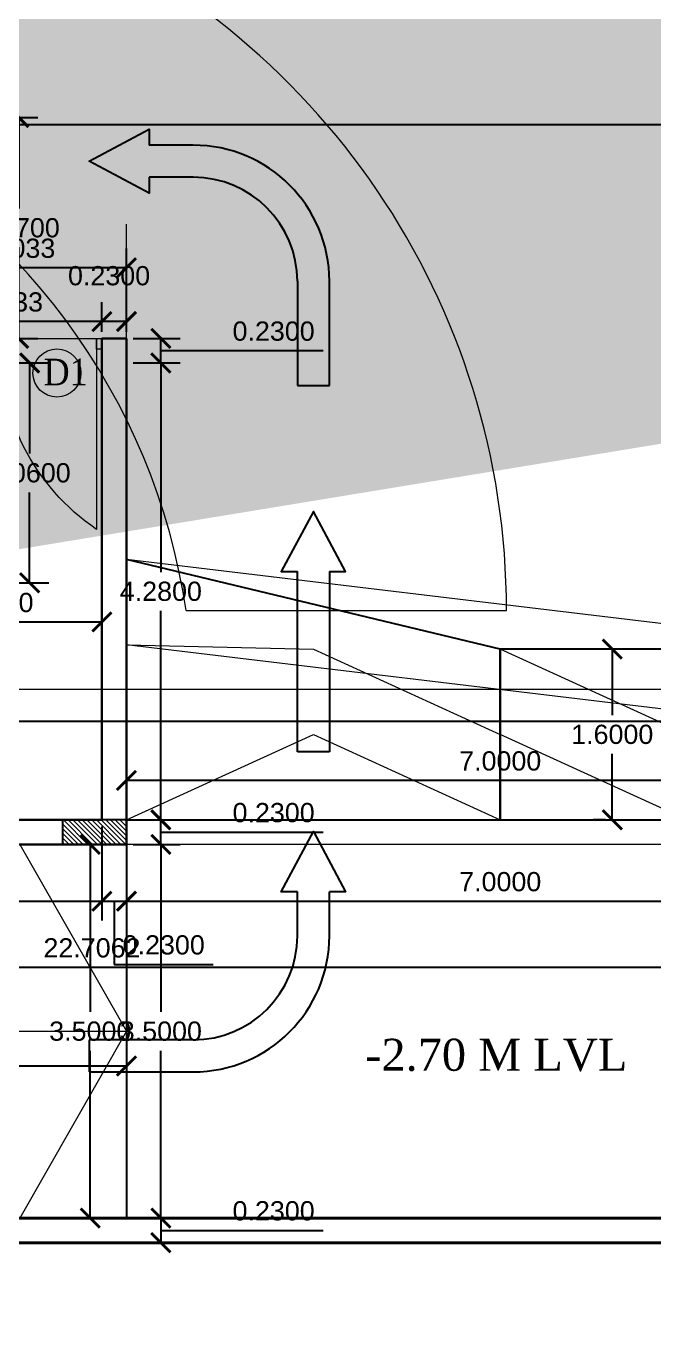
# Model space of a CAD drawing. Header units: metres. Extents: x -1560916 to -1560612, y 43591 to 43809.
# Drawn here: x -1560839.63 to -1560833.75, y 43687.16 to 43699.48 of the extents above; entities that cross this region are included whole.
import ezdxf

# ---------------------------------------------------------------- set-up
doc = ezdxf.new("R2010")
doc.units = ezdxf.units.M
doc.header["$LTSCALE"] = 750
doc.header["$MEASUREMENT"] = 0
doc.header["$PDMODE"] = 35
doc.header["$PDSIZE"] = 50
doc.linetypes.add('HIDDEN', pattern=[0.375, 0.25, -0.125])
doc.linetypes.add('PHANTOM2', pattern=[1.25, 0.625, -0.125, 0.125, -0.125, 0.125, -0.125])
doc.layers.get('0').update_dxf_attribs({"lineweight": 5})
doc.layers.get('Defpoints').update_dxf_attribs({"lineweight": 0})
for name, color, linetype, lineweight in [('AR_DIM WRK', 3, 'Continuous', 13), ('AR_DOOR', 32, 'Continuous', 9), ('AR_DRIVE WAY', 173, 'Continuous', 9), ('AR_WALL', 7, 'Continuous', 40), ('column', 242, 'Continuous', 25), ('ED', 30, 'Continuous', 0), ('HAT', 8, 'Continuous', 5), ('ramp', 32, 'Continuous', 13), ('TEXT', 2, 'Continuous', 20), ('wall', 7, 'Continuous', 30), ('WIN', 12, 'Continuous', 18)]:
    doc.layers.add(name, color=color, linetype=linetype, lineweight=lineweight)
for name, color, linetype in [('BLK_1_FLR_-1_EXIT_WIDTH_DOOR', 2, 'Continuous'), ('BLK_1_FLR_-1_EXIT_WIDTH_STAIR', 1, 'Continuous'), ('DRIVEWAY', 6, 'Continuous'), ('norms', 4, 'Continuous')]:
    doc.layers.add(name, color=color, linetype=linetype)
doc.styles.add('RS', font='times.ttf', dxfattribs={"width": 0.75})
doc.styles.add('RS1', font='romans.shx', dxfattribs={"width": 0.75})
doc.styles.get("Standard").update_dxf_attribs({"font": 'arial.ttf'})
doc.styles.add('style4', font='BOOKOS.TTF', dxfattribs={"height": 300})
doc.dimstyles.new('DIM-100', dxfattribs={"dimtxt": 200, "dimasz": 100, "dimexe": 25, "dimexo": 25, "dimgap": 35, "dimtad": 1, "dimdec": 0, "dimrnd": 5, "dimzin": 0, "dimdsep": 46, "dimtxsty": 'RS1', "dimblk": 'ARCHTICK', "dimcen": 100, "dimdle": 25, "dimclrd": 8, "dimclre": 8, "dimclrt": 4, "dimadec": 0, "dimazin": 0, "dimtfac": 0.5, "dimtdec": 0, "dimtmove": 1, "dimatfit": 0, "dimfxl": 75, "dimfrac": 1, "dimtolj": 1, "dimtzin": 0, "dimarcsym": 2})
doc.dimstyles.get("Standard").update_dxf_attribs({"dimtxt": 0.18, "dimasz": 0.18, "dimexe": 0.18, "dimexo": 0.0625, "dimgap": 0.09, "dimtad": 1, "dimtih": 1, "dimtoh": 1, "dimdec": 4, "dimzin": 0, "dimdsep": 46, "dimtxsty": 'Standard', "dimblk": 'ARCHTICK', "dimcen": 0.09, "dimadec": 0, "dimazin": 0, "dimtfac": 1, "dimtdec": 4, "dimtofl": 0, "dimtmove": 0, "dimatfit": 3, "dimldrblk": 'ARCHTICK', "dimfxl": 1, "dimtolj": 1, "dimtzin": 0, "dimarcsym": 0})

# ---------------------------------------------------------------- blocks, each defined once
blk = doc.blocks.new('A$C12252290')
at = {"layer": 'HAT'}
h = blk.add_hatch(dxfattribs=at)
h.set_pattern_fill('ANSI31', color=256, scale=250, style=0)
h.set_pattern_definition([(45, (1221235.583, -140132.935), (-22.0970869, 22.0970869), [])])
h.paths.add_polyline_path([(-230, -600), (0, -600), (0, 0), (-230, 0)])
at = {"layer": 'column'}
blk.add_lwpolyline([(-230, -600), (0, -600), (0, 0), (-230, 0)], close=True, dxfattribs=at)
blk = doc.blocks.new('*U29')
for p, q in [((-200, 0), (-200, 2249)), ((200, 2249), (200, 0)), ((200, 0), (-200, 0))]:
    blk.add_line(p, q)
blk.add_lwpolyline([(200, 2249), (400, 2249), (0, 3000), (-400, 2249), (-200, 2249)])
blk = doc.blocks.new('*U28')
for p, q in [((2600, 1500), (2600, 2049)), ((3000, 1500), (3000, 2049)), ((1300, 200), (0, 200)), ((0, 200), (0, -200)), ((0, -200), (1300, -200))]:
    blk.add_line(p, q)
blk.add_lwpolyline([(2600, 2049), (2400, 2049), (2800, 2800), (3200, 2049), (3000, 2049)])
for radius in [1300, 1700]:
    blk.add_arc((1300, 1500), radius, 270, 0)
blk = doc.blocks.new('*U56')
for p, q in [((-1500, 3000), (-2049, 3000)), ((-1500, 2600), (-2049, 2600)), ((-200, 1300), (-200, 0)), ((200, 0), (200, 1300)), ((-200, 0), (200, 0))]:
    blk.add_line(p, q)
blk.add_lwpolyline([(-2049, 2600), (-2049, 2400), (-2800, 2800), (-2049, 3200), (-2049, 3000)])
for radius in [1700, 1300]:
    blk.add_arc((-1500, 1300), radius, 360, 90)
blk = doc.blocks.new('_ArchTick')
at = {"color": 0, "linetype": 'ByBlock', "const_width": 0.15}
blk.add_lwpolyline([(-0.5, -0.5), (0.5, 0.5)], dxfattribs=at)
blk = doc.blocks.new('*D100')
at = {"layer": 'Defpoints', "color": 0, "transparency": 16777216}
for p in [(-1560846.347, 43692.043), (-1560838.921, 43692.043), (-1560838.921, 43691.281)]:
    blk.add_point(p, dxfattribs=at)
at = {"layer": 'ED', "color": 0, "lineweight": -2, "transparency": 16777216}
for p, q in [((-1560846.347, 43691.98), (-1560846.347, 43691.101)), ((-1560838.921, 43691.98), (-1560838.921, 43691.101)), ((-1560846.347, 43691.281), (-1560838.921, 43691.281))]:
    blk.add_line(p, q, dxfattribs=at)
at = {"layer": 'ED', "color": 0, "lineweight": -2, "transparency": 16777216, "xscale": 0.18, "yscale": 0.18, "zscale": 0.18, "rotation": 180}
blk.add_blockref('_ArchTick', (-1560846.347, 43691.281), dxfattribs=at)
at = {"layer": 'ED', "color": 0, "lineweight": -2, "transparency": 16777216, "xscale": 0.18, "yscale": 0.18, "zscale": 0.18}
blk.add_blockref('_ArchTick', (-1560838.921, 43691.281), dxfattribs=at)
at = {"layer": 'ED', "color": 0, "transparency": 16777216, "insert": (-1560842.634, 43691.463), "char_height": 0.18, "attachment_point": 5}
blk.add_mtext('\\A1;7.4267', dxfattribs=at)
blk = doc.blocks.new('*D101')
at = {"layer": 'Defpoints', "color": 0, "transparency": 16777216}
for p in [(-1560838.921, 43692.043), (-1560838.691, 43691.813), (-1560838.691, 43691.281)]:
    blk.add_point(p, dxfattribs=at)
at = {"layer": 'ED', "color": 0, "lineweight": -2, "transparency": 16777216}
for p, q in [((-1560838.921, 43691.98), (-1560838.921, 43691.101)), ((-1560838.691, 43691.75), (-1560838.691, 43691.101)), ((-1560838.921, 43691.281), (-1560838.691, 43691.281)), ((-1560838.806, 43691.281), (-1560838.806, 43690.689)), ((-1560838.806, 43690.689), (-1560837.879, 43690.689))]:
    blk.add_line(p, q, dxfattribs=at)
at = {"layer": 'ED', "color": 0, "lineweight": -2, "transparency": 16777216, "xscale": 0.18, "yscale": 0.18, "zscale": 0.18, "rotation": 180}
blk.add_blockref('_ArchTick', (-1560838.921, 43691.281), dxfattribs=at)
at = {"layer": 'ED', "color": 0, "lineweight": -2, "transparency": 16777216, "xscale": 0.18, "yscale": 0.18, "zscale": 0.18}
blk.add_blockref('_ArchTick', (-1560838.691, 43691.281), dxfattribs=at)
at = {"layer": 'ED', "color": 0, "transparency": 16777216, "insert": (-1560838.342, 43690.871), "char_height": 0.18, "attachment_point": 5}
blk.add_mtext('\\A1;0.2300', dxfattribs=at)
blk = doc.blocks.new('*D102')
at = {"layer": 'Defpoints', "color": 0, "transparency": 16777216}
for p in [(-1560838.691, 43691.813), (-1560831.691, 43691.813), (-1560831.691, 43691.281)]:
    blk.add_point(p, dxfattribs=at)
at = {"layer": 'ED', "color": 0, "lineweight": -2, "transparency": 16777216}
for p, q in [((-1560838.691, 43691.75), (-1560838.691, 43691.101)), ((-1560831.691, 43691.75), (-1560831.691, 43691.101)), ((-1560838.691, 43691.281), (-1560831.691, 43691.281))]:
    blk.add_line(p, q, dxfattribs=at)
at = {"layer": 'ED', "color": 0, "lineweight": -2, "transparency": 16777216, "xscale": 0.18, "yscale": 0.18, "zscale": 0.18, "rotation": 180}
blk.add_blockref('_ArchTick', (-1560838.691, 43691.281), dxfattribs=at)
at = {"layer": 'ED', "color": 0, "lineweight": -2, "transparency": 16777216, "xscale": 0.18, "yscale": 0.18, "zscale": 0.18}
blk.add_blockref('_ArchTick', (-1560831.691, 43691.281), dxfattribs=at)
at = {"layer": 'ED', "color": 0, "transparency": 16777216, "insert": (-1560835.191, 43691.463), "char_height": 0.18, "attachment_point": 5}
blk.add_mtext('\\A1;7.0000', dxfattribs=at)
blk = doc.blocks.new('*D105')
at = {"layer": 'Defpoints', "color": 0, "transparency": 16777216}
for p in [(-1560850.367, 43695.813), (-1560827.661, 43695.813), (-1560850.367, 43690.661)]:
    blk.add_point(p, dxfattribs=at)
at = {"layer": 'ED', "color": 0, "lineweight": -2, "transparency": 16777216}
for p, q in [((-1560850.367, 43695.75), (-1560850.367, 43690.481)), ((-1560827.661, 43695.75), (-1560827.661, 43690.481)), ((-1560827.661, 43690.661), (-1560850.367, 43690.661))]:
    blk.add_line(p, q, dxfattribs=at)
at = {"layer": 'ED', "color": 0, "lineweight": -2, "transparency": 16777216, "xscale": 0.18, "yscale": 0.18, "zscale": 0.18, "rotation": 180}
blk.add_blockref('_ArchTick', (-1560850.367, 43690.661), dxfattribs=at)
at = {"layer": 'ED', "color": 0, "lineweight": -2, "transparency": 16777216, "xscale": 0.18, "yscale": 0.18, "zscale": 0.18}
blk.add_blockref('_ArchTick', (-1560827.661, 43690.661), dxfattribs=at)
at = {"layer": 'ED', "color": 0, "transparency": 16777216, "insert": (-1560839.014, 43690.843), "char_height": 0.18, "attachment_point": 5}
blk.add_mtext('\\A1;22.7062', dxfattribs=at)
blk = doc.blocks.new('*D106')
at = {"layer": 'Defpoints', "color": 0, "transparency": 16777216}
for p in [(-1560846.367, 43690.063), (-1560838.691, 43690.063), (-1560838.691, 43689.738)]:
    blk.add_point(p, dxfattribs=at)
at = {"layer": 'ED', "color": 0, "lineweight": -2, "transparency": 16777216}
for p, q in [((-1560846.367, 43690), (-1560846.367, 43689.558)), ((-1560838.691, 43690), (-1560838.691, 43689.558)), ((-1560846.367, 43689.738), (-1560838.691, 43689.738))]:
    blk.add_line(p, q, dxfattribs=at)
at = {"layer": 'ED', "color": 0, "lineweight": -2, "transparency": 16777216, "xscale": 0.18, "yscale": 0.18, "zscale": 0.18, "rotation": 180}
blk.add_blockref('_ArchTick', (-1560846.367, 43689.738), dxfattribs=at)
at = {"layer": 'ED', "color": 0, "lineweight": -2, "transparency": 16777216, "xscale": 0.18, "yscale": 0.18, "zscale": 0.18}
blk.add_blockref('_ArchTick', (-1560838.691, 43689.738), dxfattribs=at)
at = {"layer": 'ED', "color": 0, "transparency": 16777216, "insert": (-1560842.529, 43689.92), "char_height": 0.18, "attachment_point": 5}
blk.add_mtext('\\A1;7.6767', dxfattribs=at)
blk = doc.blocks.new('*D115')
at = {"layer": 'Defpoints', "color": 0, "transparency": 16777216}
for p in [(-1560838.691, 43692.043), (-1560838.369, 43692.043), (-1560838.691, 43691.813)]:
    blk.add_point(p, dxfattribs=at)
at = {"layer": 'ED', "color": 0, "lineweight": -2, "transparency": 16777216}
for p, q in [((-1560838.628, 43692.043), (-1560838.189, 43692.043)), ((-1560838.369, 43691.813), (-1560838.369, 43692.043)), ((-1560838.369, 43691.928), (-1560837.777, 43691.928)), ((-1560837.777, 43691.928), (-1560836.85, 43691.928)), ((-1560838.628, 43691.813), (-1560838.189, 43691.813))]:
    blk.add_line(p, q, dxfattribs=at)
at = {"layer": 'ED', "color": 0, "lineweight": -2, "transparency": 16777216, "xscale": 0.18, "yscale": 0.18, "zscale": 0.18}
for p, rotation in [((-1560838.369, 43692.043), 90), ((-1560838.369, 43691.813), 270)]:
    blk.add_blockref('_ArchTick', p, dxfattribs=dict(at, rotation=rotation))
at = {"layer": 'ED', "color": 0, "transparency": 16777216, "insert": (-1560837.313, 43692.11), "char_height": 0.18, "attachment_point": 5}
blk.add_mtext('\\A1;0.2300', dxfattribs=at)
blk = doc.blocks.new('*D116')
at = {"layer": 'Defpoints', "color": 0, "transparency": 16777216}
for p in [(-1560838.691, 43696.323), (-1560838.369, 43696.323), (-1560838.691, 43692.043)]:
    blk.add_point(p, dxfattribs=at)
at = {"layer": 'ED', "color": 0, "lineweight": -2, "transparency": 16777216}
for p, q in [((-1560838.628, 43696.323), (-1560838.189, 43696.323)), ((-1560838.369, 43696.323), (-1560838.369, 43694.364)), ((-1560838.369, 43692.043), (-1560838.369, 43694.001)), ((-1560838.628, 43692.043), (-1560838.189, 43692.043))]:
    blk.add_line(p, q, dxfattribs=at)
at = {"layer": 'ED', "color": 0, "lineweight": -2, "transparency": 16777216, "xscale": 0.18, "yscale": 0.18, "zscale": 0.18}
for p, rotation in [((-1560838.369, 43696.323), 90), ((-1560838.369, 43692.043), 270)]:
    blk.add_blockref('_ArchTick', p, dxfattribs=dict(at, rotation=rotation))
at = {"layer": 'ED', "color": 0, "transparency": 16777216, "insert": (-1560838.369, 43694.183), "char_height": 0.18, "attachment_point": 5}
blk.add_mtext('\\A1;4.2800', dxfattribs=at)
blk = doc.blocks.new('*D117')
at = {"layer": 'Defpoints', "color": 0, "transparency": 16777216}
for p in [(-1560838.691, 43696.553), (-1560838.369, 43696.553), (-1560838.691, 43696.323)]:
    blk.add_point(p, dxfattribs=at)
at = {"layer": 'ED', "color": 0, "lineweight": -2, "transparency": 16777216}
for p, q in [((-1560838.628, 43696.553), (-1560838.189, 43696.553)), ((-1560838.369, 43696.323), (-1560838.369, 43696.553)), ((-1560838.369, 43696.438), (-1560837.777, 43696.438)), ((-1560837.777, 43696.438), (-1560836.85, 43696.438)), ((-1560838.628, 43696.323), (-1560838.189, 43696.323))]:
    blk.add_line(p, q, dxfattribs=at)
at = {"layer": 'ED', "color": 0, "lineweight": -2, "transparency": 16777216, "xscale": 0.18, "yscale": 0.18, "zscale": 0.18}
for p, rotation in [((-1560838.369, 43696.553), 90), ((-1560838.369, 43696.323), 270)]:
    blk.add_blockref('_ArchTick', p, dxfattribs=dict(at, rotation=rotation))
at = {"layer": 'ED', "color": 0, "transparency": 16777216, "insert": (-1560837.313, 43696.62), "char_height": 0.18, "attachment_point": 5}
blk.add_mtext('\\A1;0.2300', dxfattribs=at)
blk = doc.blocks.new('*D118')
at = {"layer": 'Defpoints', "color": 0, "transparency": 16777216}
for p in [(-1560838.921, 43696.711), (-1560838.921, 43696.553), (-1560838.691, 43696.553)]:
    blk.add_point(p, dxfattribs=at)
at = {"layer": 'ED', "color": 0, "lineweight": -2, "transparency": 16777216}
for p, q in [((-1560838.921, 43696.615), (-1560838.921, 43696.891)), ((-1560838.691, 43696.615), (-1560838.691, 43696.891)), ((-1560838.691, 43696.711), (-1560838.921, 43696.711))]:
    blk.add_line(p, q, dxfattribs=at)
at = {"layer": 'ED', "color": 0, "lineweight": -2, "transparency": 16777216, "xscale": 0.18, "yscale": 0.18, "zscale": 0.18, "rotation": 180}
blk.add_blockref('_ArchTick', (-1560838.921, 43696.711), dxfattribs=at)
at = {"layer": 'ED', "color": 0, "lineweight": -2, "transparency": 16777216, "xscale": 0.18, "yscale": 0.18, "zscale": 0.18}
blk.add_blockref('_ArchTick', (-1560838.691, 43696.711), dxfattribs=at)
at = {"layer": 'ED', "color": 0, "transparency": 16777216, "insert": (-1560838.854, 43697.139), "char_height": 0.18, "attachment_point": 5}
blk.add_mtext('\\A1;0.2300', dxfattribs=at)
blk = doc.blocks.new('*D119')
at = {"layer": 'Defpoints', "color": 0, "transparency": 16777216}
for p in [(-1560840.794, 43696.711), (-1560840.794, 43696.711), (-1560838.921, 43696.553)]:
    blk.add_point(p, dxfattribs=at)
at = {"layer": 'ED', "color": 0, "lineweight": -2, "transparency": 16777216}
for p, q in [((-1560840.794, 43696.774), (-1560840.794, 43696.891)), ((-1560838.921, 43696.615), (-1560838.921, 43696.891)), ((-1560838.921, 43696.711), (-1560840.794, 43696.711))]:
    blk.add_line(p, q, dxfattribs=at)
at = {"layer": 'ED', "color": 0, "lineweight": -2, "transparency": 16777216, "xscale": 0.18, "yscale": 0.18, "zscale": 0.18, "rotation": 180}
blk.add_blockref('_ArchTick', (-1560840.794, 43696.711), dxfattribs=at)
at = {"layer": 'ED', "color": 0, "lineweight": -2, "transparency": 16777216, "xscale": 0.18, "yscale": 0.18, "zscale": 0.18}
blk.add_blockref('_ArchTick', (-1560838.921, 43696.711), dxfattribs=at)
at = {"layer": 'ED', "color": 0, "transparency": 16777216, "insert": (-1560839.857, 43696.893), "char_height": 0.18, "attachment_point": 5}
blk.add_mtext('\\A1;1.8733', dxfattribs=at)
blk = doc.blocks.new('*D120')
at = {"layer": 'Defpoints', "color": 0, "transparency": 16777216}
for p in [(-1560840.794, 43697.214), (-1560840.794, 43696.553), (-1560838.691, 43696.553)]:
    blk.add_point(p, dxfattribs=at)
at = {"layer": 'ED', "color": 0, "lineweight": -2, "transparency": 16777216}
for p, q in [((-1560840.794, 43696.615), (-1560840.794, 43697.394)), ((-1560838.691, 43696.615), (-1560838.691, 43697.394)), ((-1560838.691, 43697.214), (-1560840.794, 43697.214))]:
    blk.add_line(p, q, dxfattribs=at)
at = {"layer": 'ED', "color": 0, "lineweight": -2, "transparency": 16777216, "xscale": 0.18, "yscale": 0.18, "zscale": 0.18, "rotation": 180}
blk.add_blockref('_ArchTick', (-1560840.794, 43697.214), dxfattribs=at)
at = {"layer": 'ED', "color": 0, "lineweight": -2, "transparency": 16777216, "xscale": 0.18, "yscale": 0.18, "zscale": 0.18}
blk.add_blockref('_ArchTick', (-1560838.691, 43697.214), dxfattribs=at)
at = {"layer": 'ED', "color": 0, "transparency": 16777216, "insert": (-1560839.742, 43697.396), "char_height": 0.18, "attachment_point": 5}
blk.add_mtext('\\A1;2.1033', dxfattribs=at)
blk = doc.blocks.new('*D121')
at = {"layer": 'Defpoints', "color": 0, "transparency": 16777216}
for p in [(-1560840.794, 43698.623), (-1560840.794, 43696.553), (-1560839.7, 43696.553)]:
    blk.add_point(p, dxfattribs=at)
at = {"layer": 'ED', "color": 0, "lineweight": -2, "transparency": 16777216}
for p, q in [((-1560840.732, 43698.623), (-1560839.52, 43698.623)), ((-1560839.7, 43698.623), (-1560839.7, 43697.769)), ((-1560839.7, 43696.553), (-1560839.7, 43697.406)), ((-1560840.732, 43696.553), (-1560839.52, 43696.553))]:
    blk.add_line(p, q, dxfattribs=at)
at = {"layer": 'ED', "color": 0, "lineweight": -2, "transparency": 16777216, "xscale": 0.18, "yscale": 0.18, "zscale": 0.18}
for p, rotation in [((-1560839.7, 43698.623), 90), ((-1560839.7, 43696.553), 270)]:
    blk.add_blockref('_ArchTick', p, dxfattribs=dict(at, rotation=rotation))
at = {"layer": 'ED', "color": 0, "transparency": 16777216, "insert": (-1560839.7, 43697.588), "char_height": 0.18, "attachment_point": 5}
blk.add_mtext('\\A1;2.0700', dxfattribs=at)
blk = doc.blocks.new('*D150')
at = {"layer": 'Defpoints', "color": 0, "transparency": 16777216}
for p in [(-1560840.894, 43696.323), (-1560839.598, 43696.323), (-1560840.894, 43694.263)]:
    blk.add_point(p, dxfattribs=at)
at = {"layer": 'ED', "color": 0, "lineweight": -2, "transparency": 16777216}
for p, q in [((-1560840.832, 43696.323), (-1560839.418, 43696.323)), ((-1560839.598, 43696.323), (-1560839.598, 43695.474)), ((-1560839.598, 43694.263), (-1560839.598, 43695.111)), ((-1560840.832, 43694.263), (-1560839.418, 43694.263))]:
    blk.add_line(p, q, dxfattribs=at)
at = {"layer": 'ED', "color": 0, "lineweight": -2, "transparency": 16777216, "xscale": 0.18, "yscale": 0.18, "zscale": 0.18}
for p, rotation in [((-1560839.598, 43696.323), 90), ((-1560839.598, 43694.263), 270)]:
    blk.add_blockref('_ArchTick', p, dxfattribs=dict(at, rotation=rotation))
at = {"layer": 'ED', "color": 0, "transparency": 16777216, "insert": (-1560839.598, 43695.293), "char_height": 0.18, "attachment_point": 5}
blk.add_mtext('\\A1;2.0600', dxfattribs=at)
blk = doc.blocks.new('*D151')
at = {"layer": 'Defpoints', "color": 0, "transparency": 16777216}
for p in [(-1560840.971, 43694.314), (-1560838.921, 43694.298), (-1560838.921, 43693.897)]:
    blk.add_point(p, dxfattribs=at)
at = {"layer": 'ED', "color": 0, "lineweight": -2, "transparency": 16777216}
for p, q in [((-1560840.971, 43694.251), (-1560840.971, 43693.717)), ((-1560838.921, 43694.235), (-1560838.921, 43693.717)), ((-1560840.971, 43693.897), (-1560838.921, 43693.897))]:
    blk.add_line(p, q, dxfattribs=at)
at = {"layer": 'ED', "color": 0, "lineweight": -2, "transparency": 16777216, "xscale": 0.18, "yscale": 0.18, "zscale": 0.18, "rotation": 180}
blk.add_blockref('_ArchTick', (-1560840.971, 43693.897), dxfattribs=at)
at = {"layer": 'ED', "color": 0, "lineweight": -2, "transparency": 16777216, "xscale": 0.18, "yscale": 0.18, "zscale": 0.18}
blk.add_blockref('_ArchTick', (-1560838.921, 43693.897), dxfattribs=at)
at = {"layer": 'ED', "color": 0, "transparency": 16777216, "insert": (-1560839.946, 43694.078), "char_height": 0.18, "attachment_point": 5}
blk.add_mtext('\\A1;2.0500', dxfattribs=at)
blk = doc.blocks.new('*D253')
at = {"layer": 'Defpoints', "color": 0, "transparency": 16777216}
for p in [(-1560838.691, 43691.813), (-1560838.369, 43691.813), (-1560838.691, 43688.313)]:
    blk.add_point(p, dxfattribs=at)
at = {"layer": 'ED', "color": 0, "lineweight": -2, "transparency": 16777216}
for p, q in [((-1560838.628, 43691.813), (-1560838.189, 43691.813)), ((-1560838.369, 43691.813), (-1560838.369, 43690.245)), ((-1560838.369, 43688.313), (-1560838.369, 43689.881)), ((-1560838.628, 43688.313), (-1560838.189, 43688.313))]:
    blk.add_line(p, q, dxfattribs=at)
at = {"layer": 'ED', "color": 0, "lineweight": -2, "transparency": 16777216, "xscale": 0.18, "yscale": 0.18, "zscale": 0.18}
for p, rotation in [((-1560838.369, 43691.813), 90), ((-1560838.369, 43688.313), 270)]:
    blk.add_blockref('_ArchTick', p, dxfattribs=dict(at, rotation=rotation))
at = {"layer": 'ED', "color": 0, "transparency": 16777216, "insert": (-1560838.369, 43690.063), "char_height": 0.18, "attachment_point": 5}
blk.add_mtext('\\A1;3.5000', dxfattribs=at)
blk = doc.blocks.new('*D254')
at = {"layer": 'Defpoints', "color": 0, "transparency": 16777216}
for p in [(-1560838.691, 43688.313), (-1560838.691, 43688.083), (-1560838.369, 43688.083)]:
    blk.add_point(p, dxfattribs=at)
at = {"layer": 'ED', "color": 0, "lineweight": -2, "transparency": 16777216}
for p, q in [((-1560838.628, 43688.313), (-1560838.189, 43688.313)), ((-1560838.369, 43688.313), (-1560838.369, 43688.083)), ((-1560838.369, 43688.198), (-1560837.777, 43688.198)), ((-1560837.777, 43688.198), (-1560836.85, 43688.198)), ((-1560838.628, 43688.083), (-1560838.189, 43688.083))]:
    blk.add_line(p, q, dxfattribs=at)
at = {"layer": 'ED', "color": 0, "lineweight": -2, "transparency": 16777216, "xscale": 0.18, "yscale": 0.18, "zscale": 0.18}
for p, rotation in [((-1560838.369, 43688.313), 90), ((-1560838.369, 43688.083), 270)]:
    blk.add_blockref('_ArchTick', p, dxfattribs=dict(at, rotation=rotation))
at = {"layer": 'ED', "color": 0, "transparency": 16777216, "insert": (-1560837.313, 43688.38), "char_height": 0.18, "attachment_point": 5}
blk.add_mtext('\\A1;0.2300', dxfattribs=at)
blk = doc.blocks.new('*D256')
at = {"layer": 'Defpoints', "color": 0, "transparency": 16777216}
for p in [(-1560834.142, 43693.643), (-1560834.142, 43693.643), (-1560834.142, 43692.043)]:
    blk.add_point(p, dxfattribs=at)
at = {"layer": 'ED', "color": 0, "lineweight": -2, "transparency": 16777216}
for p, q in [((-1560834.204, 43693.643), (-1560834.322, 43693.643)), ((-1560834.142, 43693.643), (-1560834.142, 43693.024)), ((-1560834.142, 43692.043), (-1560834.142, 43692.661)), ((-1560834.204, 43692.043), (-1560834.322, 43692.043))]:
    blk.add_line(p, q, dxfattribs=at)
at = {"layer": 'ED', "color": 0, "lineweight": -2, "transparency": 16777216, "xscale": 0.18, "yscale": 0.18, "zscale": 0.18}
for p, rotation in [((-1560834.142, 43693.643), 90), ((-1560834.142, 43692.043), 270)]:
    blk.add_blockref('_ArchTick', p, dxfattribs=dict(at, rotation=rotation))
at = {"layer": 'ED', "color": 0, "transparency": 16777216, "insert": (-1560834.142, 43692.843), "char_height": 0.18, "attachment_point": 5}
blk.add_mtext('\\A1;1.6000', dxfattribs=at)
blk = doc.blocks.new('*D486')
at = {"layer": 'BLK_1_FLR_-1_EXIT_WIDTH_DOOR', "color": 0, "lineweight": -2, "transparency": 16777216}
for p, q in [((-1560838.691, 43692.105), (-1560838.691, 43692.592)), ((-1560831.691, 43692.105), (-1560831.691, 43692.592)), ((-1560831.691, 43692.412), (-1560838.691, 43692.412))]:
    blk.add_line(p, q, dxfattribs=at)
at = {"layer": 'Defpoints', "color": 0, "transparency": 16777216}
for p in [(-1560838.691, 43692.412), (-1560838.691, 43692.043), (-1560831.691, 43692.043)]:
    blk.add_point(p, dxfattribs=at)
at = {"layer": 'BLK_1_FLR_-1_EXIT_WIDTH_DOOR', "color": 0, "lineweight": -2, "transparency": 16777216, "xscale": 0.18, "yscale": 0.18, "zscale": 0.18, "rotation": 180}
blk.add_blockref('_ArchTick', (-1560838.691, 43692.412), dxfattribs=at)
at = {"layer": 'BLK_1_FLR_-1_EXIT_WIDTH_DOOR', "color": 0, "lineweight": -2, "transparency": 16777216, "xscale": 0.18, "yscale": 0.18, "zscale": 0.18}
blk.add_blockref('_ArchTick', (-1560831.691, 43692.412), dxfattribs=at)
at = {"layer": 'BLK_1_FLR_-1_EXIT_WIDTH_DOOR', "color": 0, "transparency": 16777216, "insert": (-1560835.191, 43692.594), "char_height": 0.18, "attachment_point": 5}
blk.add_mtext('\\A1;7.0000', dxfattribs=at)
blk = doc.blocks.new('*D487')
at = {"layer": 'BLK_1_FLR_-1_EXIT_WIDTH_STAIR', "color": 0, "lineweight": -2, "transparency": 16777216}
for p, q in [((-1560838.753, 43691.813), (-1560839.21, 43691.813)), ((-1560839.03, 43691.813), (-1560839.03, 43690.245)), ((-1560839.03, 43688.313), (-1560839.03, 43689.881)), ((-1560838.753, 43688.313), (-1560839.21, 43688.313))]:
    blk.add_line(p, q, dxfattribs=at)
at = {"layer": 'Defpoints', "color": 0, "transparency": 16777216}
for p in [(-1560839.03, 43691.813), (-1560838.691, 43691.813), (-1560838.691, 43688.313)]:
    blk.add_point(p, dxfattribs=at)
at = {"layer": 'BLK_1_FLR_-1_EXIT_WIDTH_STAIR', "color": 0, "lineweight": -2, "transparency": 16777216, "xscale": 0.18, "yscale": 0.18, "zscale": 0.18}
for p, rotation in [((-1560839.03, 43691.813), 90), ((-1560839.03, 43688.313), 270)]:
    blk.add_blockref('_ArchTick', p, dxfattribs=dict(at, rotation=rotation))
at = {"layer": 'BLK_1_FLR_-1_EXIT_WIDTH_STAIR', "color": 0, "transparency": 16777216, "insert": (-1560839.03, 43690.063), "char_height": 0.18, "attachment_point": 5}
blk.add_mtext('\\A1;3.5000', dxfattribs=at)

msp = doc.modelspace()

# ---------------------------------------------------------------- hatches: boundary and pattern name
at = {"layer": 'HAT'}
h = msp.add_hatch(dxfattribs=at)
h.set_pattern_fill('ANSI31', color=256, scale=0.25, style=0)
h.set_pattern_definition([(45, (-1559521.5484, 43554.56399), (-0.0220970869, 0.0220970869), [])])
edge = h.paths.add_edge_path()
edge.add_line((-1560831.66122, 43691.81258), (-1560831.6908, 43691.81258))
edge.add_line((-1560831.6908, 43691.81258), (-1560831.6908, 43692.04258))
edge.add_line((-1560831.6908, 43692.04258), (-1560831.66122, 43692.04258))
edge.add_arc((-1560831.66122, 43695.81258), 3.77, 270, 360)
edge.add_line((-1560827.89122, 43695.81258), (-1560827.89122, 43715.42838))
edge.add_line((-1560827.89122, 43715.42838), (-1560850.13746, 43715.42838))
edge.add_line((-1560850.13746, 43715.42838), (-1560850.13746, 43695.81258))
edge.add_arc((-1560846.36746, 43695.81258), 3.77, 180, 270)
edge.add_line((-1560846.36746, 43692.04258), (-1560844.97746, 43692.04258))
edge.add_line((-1560844.97746, 43692.04258), (-1560844.97746, 43691.81258))
edge.add_line((-1560844.97746, 43691.81258), (-1560846.36746, 43691.81258))
edge.add_arc((-1560846.36746, 43695.81258), 4, 180, 270, ccw=False)
edge.add_line((-1560850.36746, 43695.81258), (-1560850.36746, 43715.65838))
edge.add_line((-1560850.36746, 43715.65838), (-1560827.66122, 43715.65838))
edge.add_line((-1560827.66122, 43715.65838), (-1560827.66122, 43695.81258))
edge.add_arc((-1560831.66122, 43695.81258), 4, -90, 0, ccw=False)

# ---------------------------------------------------------------- linework, layer by layer
msp.add_line((-1560838.13187, 43694.00313), (-1560835.13187, 43694.00313))
at = {"linetype": 'PHANTOM2'}
msp.add_lwpolyline([(-1560827.30612, 43693.26379), (-1560827.1067, 43693.64006), (-1560827.1067, 43693.26379), (-1560828.63669, 43693.26379), (-1560850.71669, 43693.26379), (-1560851.84985, 43693.26379), (-1560851.84985, 43693.64801), (-1560851.62567, 43693.26379)], dxfattribs=at)
at = {"color": 4}
msp.add_circle((-1560839.34196, 43696.22862), 0.225, dxfattribs=at)
for centre, radius, start, end in [((-1560842.13187, 43694.00313), 7, 0, 68.389108), ((-1560844.13021, 43693.11), 6.06447, 8.468959, 64.682209)]:
    msp.add_arc(centre, radius, start, end)
at = {"layer": 'AR_DOOR'}
msp.add_lwpolyline([(-1560839.8708, 43696.55258), (-1560839.9208, 43696.55258), (-1560838.9208, 43696.55258), (-1560838.9208, 43696.45258), (-1560838.9708, 43696.45258), (-1560838.9708, 43696.55258), (-1560838.9708, 43694.7639, -0.26049206)], format="xyb", close=True, dxfattribs=at)
at = {"layer": 'AR_DRIVE WAY'}
msp.add_line((-1560838.6908, 43696.55258), (-1560838.6908, 43697.62258), dxfattribs=at)
at = {"layer": 'AR_WALL'}
for p, q in [((-1560831.66122, 43688.31258), (-1560846.36746, 43688.31258)), ((-1560831.66122, 43688.08258), (-1560846.36746, 43688.08258))]:
    msp.add_line(p, q, dxfattribs=at)
at = {"layer": 'norms'}
msp.add_lwpolyline([(-1560853.86746, 43701.10383), (-1560850.36746, 43701.10383), (-1560850.36746, 43695.31703, 0.35543606), (-1560846.58903, 43691.81258), (-1560838.6908, 43691.81258), (-1560838.6908, 43688.31258), (-1560846.36746, 43688.31258, -0.41222951), (-1560853.86729, 43695.76174), (-1560853.86746, 43701.10383)], format="xyb", close=True, dxfattribs=at)
for points in [[(-1560838.6908, 43692.04258), (-1560835.1908, 43692.04258), (-1560835.1908, 43693.64258), (-1560838.6908, 43694.48258)], [(-1560835.1908, 43692.04258), (-1560831.6908, 43692.04258), (-1560831.6908, 43693.64258), (-1560835.1908, 43693.64258)]]:
    msp.add_lwpolyline(points, close=True, dxfattribs=at)
at = {"layer": 'ramp'}
for p, q in [((-1560831.6908, 43693.64258), (-1560838.6908, 43694.48258)), ((-1560831.6908, 43692.84258), (-1560838.6908, 43693.68258)), ((-1560835.1908, 43692.04258), (-1560835.1908, 43693.64258)), ((-1560831.6908, 43692.04258), (-1560838.6908, 43692.04258)), ((-1560838.6908, 43691.81258), (-1560838.6908, 43688.31258))]:
    msp.add_line(p, q, dxfattribs=at)
msp.add_lwpolyline([(-1560852.11746, 43701.10383), (-1560852.11746, 43695.81258, 0.41421366), (-1560846.36746, 43690.06258), (-1560838.6908, 43690.06258)], format="xyb", dxfattribs=at)
for points in [[(-1560838.6908, 43693.68258), (-1560836.9408, 43693.64258), (-1560835.1908, 43692.84258)], [(-1560831.6908, 43693.64258), (-1560833.4408, 43692.84258), (-1560835.1908, 43693.64258)], [(-1560838.6908, 43692.04258), (-1560836.9408, 43692.84258), (-1560835.1908, 43692.04258)], [(-1560831.6908, 43692.84258), (-1560833.4408, 43692.04258), (-1560835.1908, 43692.84258)], [(-1560839.6908, 43691.81258), (-1560838.6908, 43690.06258), (-1560839.6908, 43688.31258)]]:
    msp.add_lwpolyline(points, dxfattribs=at)
at = {"layer": 'wall'}
for p, q in [((-1560838.9208, 43692.04258), (-1560838.9208, 43696.55258)), ((-1560838.9208, 43696.55258), (-1560838.6908, 43696.55258)), ((-1560838.6908, 43691.81258), (-1560838.6908, 43696.55258)), ((-1560838.9208, 43692.04258), (-1560846.34746, 43692.04258)), ((-1560838.6908, 43691.81258), (-1560846.57746, 43691.81258))]:
    msp.add_line(p, q, dxfattribs=at)
at = {"layer": 'WIN', "linetype": 'HIDDEN'}
msp.add_line((-1560831.6908, 43691.81258), (-1560838.6908, 43691.81258), dxfattribs=at)

# ---------------------------------------------------------------- block references
at = {"layer": 'column', "xscale": 0.001, "yscale": 0.001, "zscale": 0.001, "rotation": 270}
msp.add_blockref('A$C12252290', (-1560838.6908, 43691.81258), dxfattribs=at)
at = {"layer": 'DRIVEWAY', "xscale": 0.00075, "yscale": 0.00075, "zscale": 0.00075}
for name, p in [('*U56', (-1560836.9408, 43696.11258)), ('*U29', (-1560836.9408, 43692.68184)), ('*U28', (-1560839.0408, 43689.83258))]:
    msp.add_blockref(name, p, dxfattribs=at)

# ---------------------------------------------------------------- texts
at = {"style": 'style4'}
msp.add_text('-2.70 M LVL', height=0.3, dxfattribs=at).set_placement((-1560836.45456, 43689.69281))
at = {"layer": 'TEXT', "style": 'RS', "width": 0.9}
msp.add_text('D1', height=0.248909, rotation=0.038457, dxfattribs=at).set_placement((-1560839.4674, 43696.11354))

# ---------------------------------------------------------------- dimensions: what is measured, and where the dimension line sits
at = {"layer": 'BLK_1_FLR_-1_EXIT_WIDTH_DOOR'}
dim = msp.add_linear_dim(base=(-1560838.6908, 43692.41219), p1=(-1560831.6908, 43692.04258), p2=(-1560838.6908, 43692.04258), angle=180, dimstyle='Standard', dxfattribs=at)
dim.commit()
dim.dimension.update_dxf_attribs({"geometry": '*D486', "text_midpoint": (-1560835.1908, 43692.59409)})
at = {"layer": 'BLK_1_FLR_-1_EXIT_WIDTH_STAIR'}
dim = msp.add_linear_dim(base=(-1560839.03044, 43691.81258), p1=(-1560838.6908, 43688.31258), p2=(-1560838.6908, 43691.81258), angle=90, dimstyle='Standard', override={"dimscale": 1}, dxfattribs=at)
dim.commit()
dim.dimension.update_dxf_attribs({"geometry": '*D487', "text_midpoint": (-1560839.03044, 43690.06258)})
at = {"layer": 'ED'}
for base, p1, p2, angle, picture, middle in [((-1560839.70037, 43696.55258), (-1560840.79413, 43698.62258), (-1560840.79413, 43696.55258), 90, '*D121', (-1560839.70037, 43697.58758)), ((-1560838.36939, 43696.55258), (-1560838.6908, 43696.32258), (-1560838.6908, 43696.55258), 90, '*D117', (-1560837.68653, 43696.61954)), ((-1560839.59771, 43696.32258), (-1560840.89413, 43694.26258), (-1560840.89413, 43696.32258), 90, '*D150', (-1560839.59771, 43695.29258)), ((-1560838.36939, 43696.32258), (-1560838.6908, 43692.04258), (-1560838.6908, 43696.32258), 90, '*D116', (-1560838.36939, 43694.18258)), ((-1560834.14197, 43693.64258), (-1560834.14197, 43692.04258), (-1560834.14197, 43693.64258), 90, '*D256', (-1560834.14197, 43692.84258)), ((-1560838.36939, 43692.04258), (-1560838.6908, 43691.81258), (-1560838.6908, 43692.04258), 90, '*D115', (-1560837.68653, 43692.10954)), ((-1560838.36939, 43691.81258), (-1560838.6908, 43688.31258), (-1560838.6908, 43691.81258), 90, '*D253', (-1560838.36939, 43690.06258)), ((-1560838.36939, 43688.08258), (-1560838.6908, 43688.31258), (-1560838.6908, 43688.08258), 270, '*D254', (-1560837.68653, 43688.37954))]:
    dim = msp.add_linear_dim(base=base, p1=p1, p2=p2, angle=angle, dimstyle='Standard', override={"dimtmove": 1, "dimfxl": 5}, dxfattribs=at)
    dim.commit()
    dim.dimension.update_dxf_attribs({"geometry": picture, "text_midpoint": middle})
for base, p1, p2, picture, middle in [((-1560840.79413, 43697.21393), (-1560838.6908, 43696.55258), (-1560840.79413, 43696.55258), '*D120', (-1560839.74246, 43697.3959)), ((-1560840.79413, 43696.71132), (-1560838.9208, 43696.55258), (-1560840.79413, 43696.71132), '*D119', (-1560839.85746, 43696.89328)), ((-1560850.36746, 43690.66073), (-1560827.66122, 43695.81258), (-1560850.36746, 43695.81258), '*D105', (-1560839.01434, 43690.84263)), ((-1560838.9208, 43693.89655), (-1560840.9708, 43694.31369), (-1560838.9208, 43694.29758), '*D151', (-1560839.9458, 43694.07846)), ((-1560838.9208, 43691.28147), (-1560846.34746, 43692.04258), (-1560838.9208, 43692.04258), '*D100', (-1560842.63413, 43691.46337)), ((-1560838.6908, 43691.28147), (-1560838.9208, 43692.04258), (-1560838.6908, 43691.81258), '*D101', (-1560838.7158, 43690.87058)), ((-1560831.6908, 43691.28147), (-1560838.6908, 43691.81258), (-1560831.6908, 43691.81258), '*D102', (-1560835.1908, 43691.46337)), ((-1560838.6908, 43689.73828), (-1560846.36746, 43690.06258), (-1560838.6908, 43690.06258), '*D106', (-1560842.52913, 43689.92018))]:
    dim = msp.add_linear_dim(base=base, p1=p1, p2=p2, dimstyle='Standard', override={"dimtmove": 1, "dimfxl": 5}, dxfattribs=at)
    dim.commit()
    dim.dimension.update_dxf_attribs({"geometry": picture, "text_midpoint": middle})
dim = msp.add_linear_dim(base=(-1560838.9208, 43696.71132), p1=(-1560838.6908, 43696.55258), p2=(-1560838.9208, 43696.55258), dimstyle='Standard', override={"dimtmove": 1, "dimfxl": 5}, dxfattribs=at)
dim.commit()
dim.dimension.update_dxf_attribs({"geometry": '*D118', "text_midpoint": (-1560838.85419, 43696.95688), "dimtype": 160})

# ---------------------------------------------------------------- leaders
at = {"layer": 'AR_DIM WRK', "annotation_type": 0, "has_hookline": 1, "hookline_direction": 1}
for points, text_width in [([(-1560813.55273, 43692.45799), (-1560813.12632, 43692.96428), (-1560847.77105, 43692.96428)], 1.04286), ([(-1560793.05622, 43703.6353), (-1560827.09717, 43703.6353)], 1.61429), ([(-1560815.52481, 43698.55192), (-1560849.97677, 43698.55192)], 1.61429), ([(-1560796.69371, 43691.08258), (-1560796.69371, 43690.20826), (-1560831.41453, 43690.20826)], 1.98571)]:
    msp.add_leader(points, dimstyle='DIM-100', override={"dimgap": 35, "dimtad": 0}, dxfattribs=dict(at, text_width=text_width))

doc.saveas('drawing.dxf')
